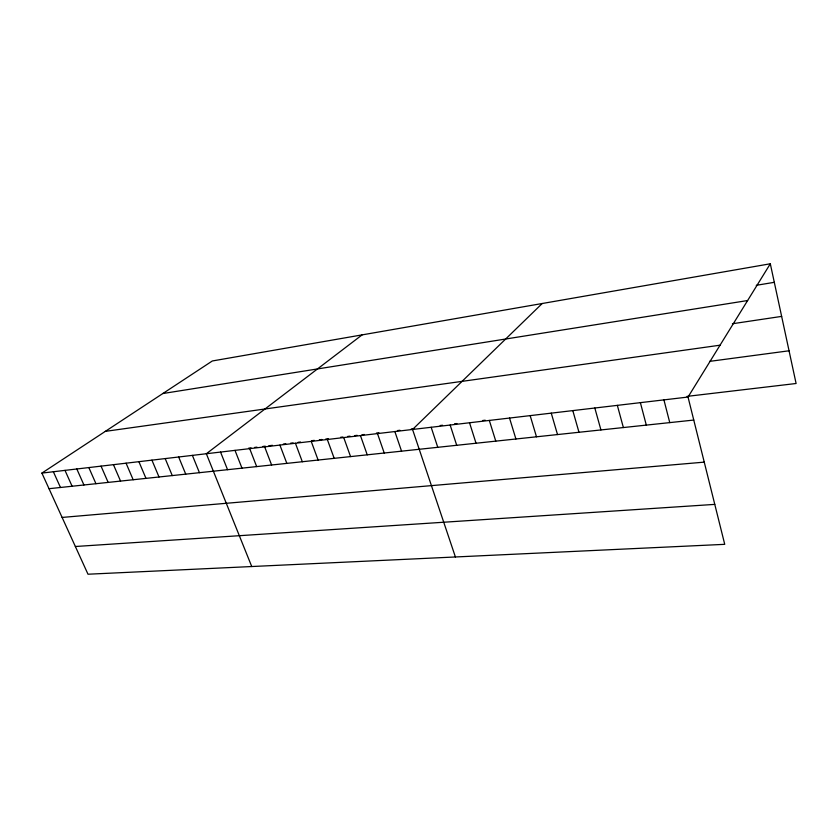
<?xml version="1.0" encoding="UTF-8"?>
<svg xmlns="http://www.w3.org/2000/svg" width="838" height="838" viewBox="0 0 838 838"><rect width="100%" height="100%" fill="white"/><g stroke="black" fill="none" stroke-linecap="round" stroke-linejoin="round"><path stroke-width="1.26" d="M688.029 397.044L770.311 263.781L212.339 360.969L41.9 473.093L88 574.219L724.734 544.333L688.029 397.044L41.9 473.093M542.207 303.513L412.558 429.465L455.411 556.977M362.11 334.886L206.347 453.735L251.735 566.53M756.243 285.318L774.302 282.322M162.834 393.535L747.611 300.538M732.402 323.751L781.645 316.397M105.326 431.371L720.052 345.193M709.535 361.388L789.05 350.787M248.729 448.131L251.075 447.848M254.595 447.44L256.941 447.157M262.881 446.455L265.248 446.172M268.83 445.753L272.444 445.324M283.328 444.046L285.768 443.752M290.66 443.176L293.122 442.883M298.066 442.307L300.538 442.014M311.788 440.683L314.323 440.379M319.393 439.782L321.928 439.489M325.762 439.028L328.328 438.735M340.605 437.279L342.952 437.007M347.644 436.451L350.022 436.169M354.767 435.613L357.145 435.331M361.943 434.765L364.341 434.482M376.451 433.047L378.891 432.764M397.422 430.575L399.925 430.282M411.259 428.941L413.794 428.637M440.16 425.526L442.537 425.243M454.531 423.829L456.94 423.546M482.709 420.508L485.192 420.215M686.992 396.384L796.1 383.5L770.311 263.781M49.023 488.701L693.77 420.058M62.117 517.434L704.255 462.136M75.368 546.502L714.772 504.382M53.36 471.742L60.472 487.486M64.997 470.369L72.11 486.25M76.824 468.976L83.936 484.982M88.838 467.562L95.951 483.704M101.042 466.127L108.154 482.405M113.455 464.671L120.557 481.085M126.067 463.184L133.169 479.745M138.899 461.675L145.98 478.383M151.929 460.146L159.011 476.99M165.191 458.585L172.261 475.586M178.672 456.993L185.732 474.151M192.394 455.38L199.434 472.684M220.541 452.07L227.559 469.699M234.996 450.362L241.983 468.159M249.693 448.634L256.669 466.598M264.672 446.874L271.617 465.006M279.913 445.083L286.837 463.383M295.426 443.25L302.329 461.738M311.233 441.396L318.115 460.052M327.333 439.5L334.184 458.344M343.737 437.572L350.556 456.595M360.455 435.603L367.233 454.825M377.488 433.592L384.233 453.012M394.855 431.549L401.559 451.169M431.161 427.275L437.771 447.314M450.153 425.044L456.71 445.292M469.531 422.761L476.036 443.239M489.319 420.435L495.771 441.134M509.525 418.057L515.915 438.997M530.161 415.627L536.488 436.797M551.257 413.144L557.511 434.566M572.804 410.61L578.985 432.282M594.823 408.012L600.93 429.936M617.344 405.362L623.367 427.548M640.379 402.659L646.308 425.107M663.926 399.883L669.761 422.614"/></g></svg>
